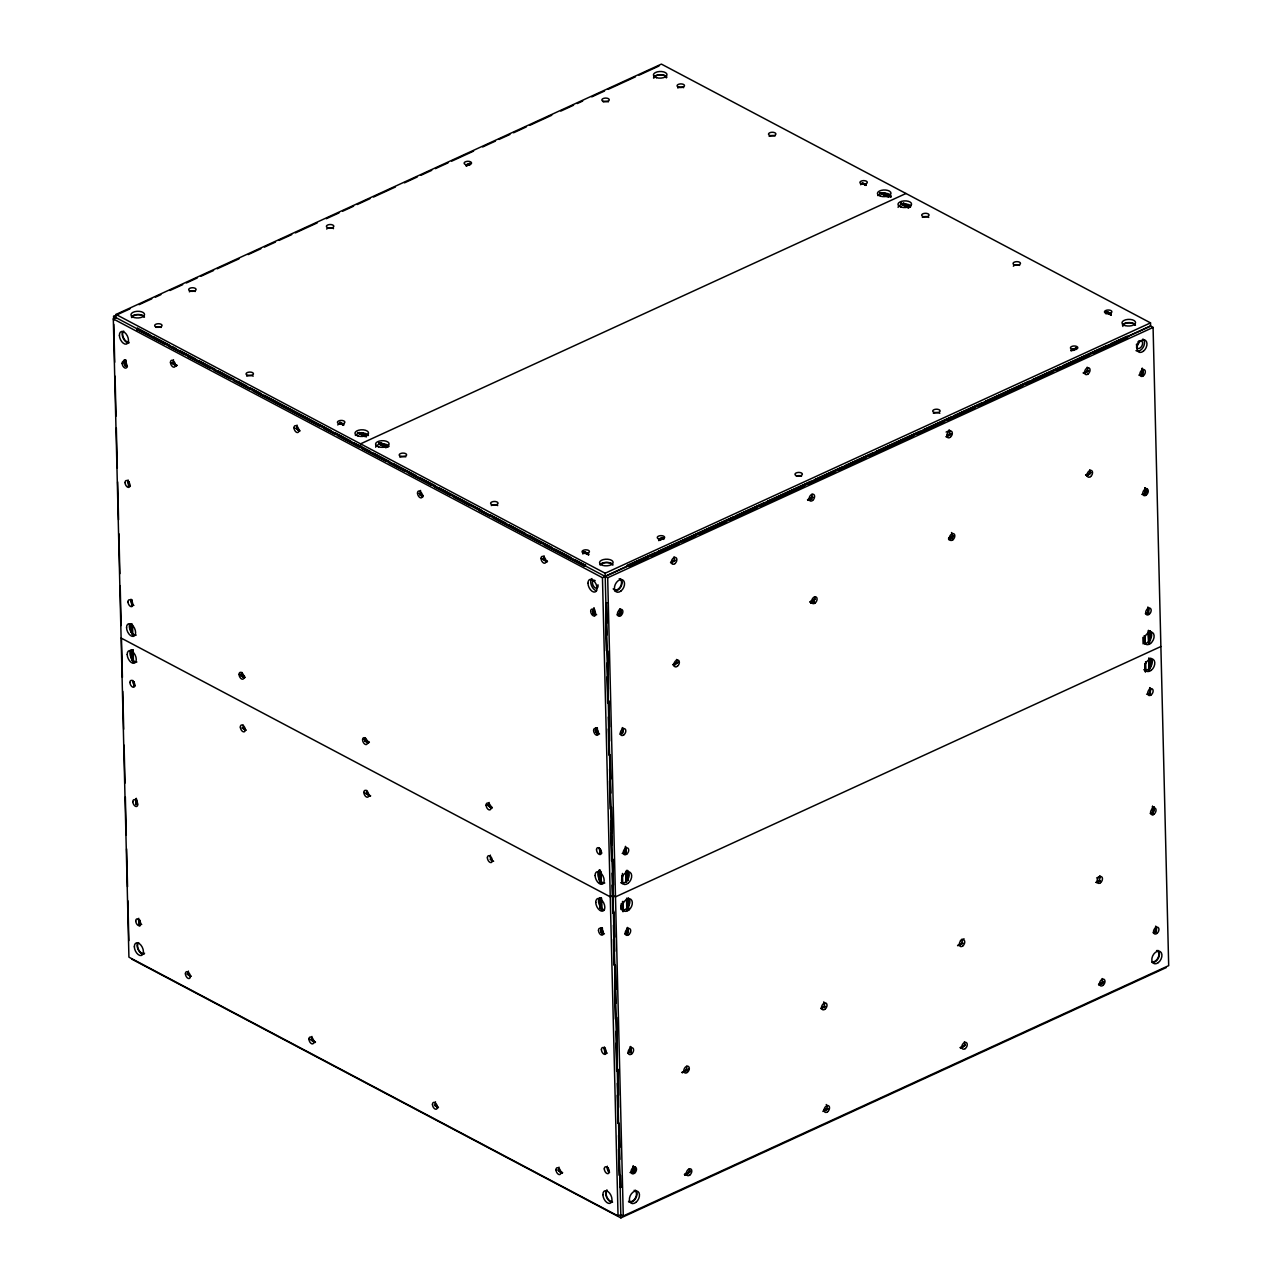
<?xml version="1.0" encoding="UTF-8"?>
<svg xmlns="http://www.w3.org/2000/svg" width="1282" height="1282" viewBox="0 0 1282 1282"><rect width="100%" height="100%" fill="white"/><g stroke="black" fill="none" stroke-linecap="round" stroke-linejoin="round"><path stroke-width="1.5" d="M136.693 329.65L137.687 328.032M585.65 565.042L584.784 566.019L136.821 329.009M115.989 314.443L661.4 64.1L1150.531 322.888L1150.611 326.109L1153.079 327.423L1168.687 965.634L623.276 1215.977L620.808 1214.679L618.052 1215.945L128.921 957.157L113.313 318.93L116.069 317.664L115.989 314.443L605.136 573.23L1150.531 322.888M113.697 320.356L113.601 316.366L129.963 308.85M139.049 304.683L151.773 298.834M155.41 297.168L160.875 294.668M169.961 290.501L182.685 284.652M186.323 282.985L197.236 277.97M200.857 276.303L213.597 270.47M217.219 268.803L239.045 258.788M248.131 254.605L260.855 248.772M264.493 247.105L275.406 242.09M279.043 240.423L291.767 234.59M295.405 232.907L317.215 222.908M326.301 218.725L339.041 212.892M342.663 211.226L353.576 206.21M357.213 204.543L369.937 198.694M373.575 197.027L395.385 187.012M404.487 182.845L417.211 176.996M420.849 175.33L431.746 170.33M435.383 168.663L448.107 162.814M451.745 161.147L473.571 151.132M482.657 146.965L495.381 141.116M499.018 139.45L509.932 134.45M513.569 132.783L526.293 126.934M529.931 125.267L551.741 115.252M560.827 111.085L573.551 105.236M577.188 103.57L582.653 101.07M591.739 96.887L604.463 91.054M608.101 89.387L635.375 76.872M638.997 75.189L658.996 66.023M466.231 164.897L469.853 163.231M466.327 165.218L469.949 163.551M466.36 165.538L469.997 163.872M466.344 165.827L469.965 164.144M466.247 166.051L469.885 164.384M905.957 193.502L360.562 443.844L360.643 447.065M658.531 539.177L662.169 537.511M662.313 537.831L658.676 539.498A3.702 1.811 -1.4 0 1 663.788 539.402M1076.447 347.743L1070.999 350.242A3.702 1.811 -1.4 0 1 1076.239 349.457M658.772 539.818L662.409 538.152M1071.079 350.563L1076.527 348.063M658.82 540.123L662.441 538.456M1071.127 350.867L1076.576 348.367M658.708 540.635L664.236 537.911M1072.842 350.547L1076.543 348.656M660.214 540.059L664.028 538.296M627.235 565.378L654.733 553.039M658.371 551.372L732.839 517.191M736.477 515.524L763.719 503.025M767.357 501.358L810.945 481.343M814.583 479.676L841.825 467.177M845.463 465.51L872.705 452.995M876.327 451.328L919.931 431.329M923.553 429.662L950.795 417.147M954.433 415.48L981.675 402.981M985.313 401.314L1028.901 381.299M1032.539 379.632L1059.781 367.133M1063.419 365.466L1107.007 345.451M1110.645 343.784L1126.99 336.285M627.491 565.554L1127.198 336.509L1127.663 337.727M605.232 576.259L628.18 565.731M1127.631 336.445L1150.595 325.916M113.313 318.93L602.46 577.717L1150.611 326.109M628.052 566.372L1127.535 337.102M629.959 565.859L648.115 557.526M651.753 555.859L678.995 543.344M682.633 541.677L695.341 535.844M698.978 534.177L726.221 521.678M729.859 520.011L757.101 507.496M760.739 505.829L804.327 485.83M807.948 484.163L835.207 471.648M838.829 469.981L866.071 457.482M869.709 455.815L913.297 435.8M916.934 434.133L944.177 421.634M947.815 419.967L975.057 407.452M978.695 405.785L1022.283 385.77M1025.921 384.103L1053.163 371.604M1056.801 369.937L1089.492 354.922M1093.113 353.255L1125.82 338.256M113.601 316.366L607.684 577.765L1153.079 327.423M946.132 432.066L949.754 430.399M670.502 562.445L674.444 560.538M808.541 499.083L812.708 497.16M946.725 435.56L950.747 433.797M1083.13 372.95L1088.578 370.45M672.249 561.853L675.87 560.186M807.484 499.756L812.932 497.256M947.334 435.56L951.196 434.053M1083.562 373.03L1088.178 370.931M807.916 500.14L811.554 498.474M945.972 436.777L951.42 434.278M1084.011 373.415L1087.633 371.748M808.109 500.413L811.746 498.746M673.002 664.525L677.152 662.602M811.169 601.002L815.192 599.239M949.081 537.799L953.231 535.876M1085.614 475.013L1091.062 472.513M672.922 664.749L678.37 662.249M809.968 601.819L815.416 599.319M949.001 538.023L953.471 535.956M1086.062 475.093L1090.678 472.994M673.979 664.509L677.617 662.842M810.208 601.979L813.83 600.313M950.058 537.783L953.696 536.116M1086.287 475.253L1089.924 473.587M810.416 602.203L814.054 600.537M948.456 538.841L953.904 536.341M1086.495 475.478L1090.133 473.811M810.609 602.492L814.246 600.825M948.648 539.129L952.286 537.462M810.753 602.796L814.39 601.13M948.792 539.434L952.43 537.767M810.849 603.117L814.487 601.45M948.888 539.754L952.526 538.087M1160.883 646.529L615.488 896.871L613.02 895.573L610.264 896.839L121.117 638.051M960.41 940.491L964.048 938.809M1096.639 877.962L1100.26 876.279M682.969 1071.704L688.562 1069.044M821.153 1008.181L825.159 1006.418M957.558 945.555L963.006 943.055M681.912 1072.361L687.36 1069.861M820.929 1008.565L825.4 1006.498M957.991 945.635L962.606 943.536M1096.03 882.272L1099.668 880.606M682.136 1072.521L685.758 1070.855M1096.254 882.433L1099.892 880.766M682.345 1072.746L685.982 1071.079M1096.479 882.657L1100.1 880.99M685.598 1173.607L691.222 1171.027M823.637 1110.244L827.659 1108.497M960.042 1047.634L965.49 1045.134M1099.732 983.518L1103.738 981.772M684.396 1174.44L690.918 1171.267M823.429 1110.645L827.884 1108.577M960.474 1047.715L965.186 1045.375M1098.53 984.352L1103.978 981.852M684.62 1174.6L688.258 1172.934M824.486 1110.404L828.124 1108.738M1098.754 984.512L1102.392 982.845M684.844 1174.825L688.482 1173.158M822.884 1111.462L828.332 1108.962M1098.962 984.736L1102.6 983.07M685.037 1175.097L688.658 1173.431M1099.155 985.009L1102.792 983.342M131.742 959.112L620.889 1217.9L1166.299 967.557M605.889 602.957L606.867 602.748M619.831 1187.42L621.145 1187.244M884.147 192.813L891.198 196.547M903.554 203.085L910.605 206.819M883.907 193.037L890.974 196.771M903.313 203.309L910.364 207.043M883.715 193.31L890.766 197.043M903.121 203.582L910.172 207.315M1107.696 311.814L1111.222 313.689M881.808 192.685L888.859 196.418M901.198 202.957L908.249 206.69M1107.552 312.135L1111.077 313.994M862.305 182.749L865.831 184.624M881.696 192.989L888.763 196.739M901.102 203.277L908.169 207.011M1107.456 312.455L1110.981 314.314M862.289 183.07L865.815 184.929M881.679 193.326L888.73 197.059M901.086 203.598L908.137 207.315M1105.661 311.83L1110.965 314.635M862.321 183.342L865.847 185.217M879.965 192.669L887.016 196.402M901.118 203.87L908.185 207.604M1105.709 312.119L1110.997 314.907M862.433 183.582L865.959 185.441M880.061 192.909L887.288 196.803M901.23 204.11L908.65 208.101M1105.821 312.343L1111.109 315.148M361.716 432.595L367.005 435.399M381.123 442.851L388.174 446.585M361.492 432.819L366.78 435.624M380.882 443.075L387.933 446.809M361.284 433.092L366.572 435.896M380.69 443.364L387.741 447.098M339.97 422.211L343.496 424.07M359.377 432.467L366.428 436.2M378.767 442.739L385.834 446.473M585.121 551.901L588.646 553.776M339.874 422.531L343.416 424.39M359.281 432.787L366.332 436.521M378.687 443.059L385.786 446.729M585.025 552.222L588.55 554.096M339.858 422.836L343.384 424.711M359.248 433.108L366.315 436.842M378.655 443.364L385.706 447.098M583.246 551.613L588.534 554.401M339.89 423.124L343.416 424.983M357.534 432.451L364.585 436.184M378.703 443.652L385.754 447.386M583.278 551.885L588.566 554.689M340.002 423.348L343.688 425.384M357.63 432.691L364.857 436.585M378.799 443.876L386.01 447.787M583.39 552.125L588.678 554.93M139.161 329.137L149.754 334.73M153.279 336.605L169.144 345.002M172.669 346.861L176.195 348.736M179.736 350.595L195.601 358.992M199.127 360.867L215.007 369.264M218.533 371.123L234.398 379.52M237.923 381.395L246.753 386.058M250.278 387.917L260.855 393.526M264.38 395.385L331.397 430.848M334.939 432.707L350.803 441.104M354.329 442.979L370.21 451.376M373.735 453.235L389.6 461.632M393.125 463.507L416.057 475.638M419.583 477.497L435.463 485.894M438.989 487.769L481.311 510.156M490.141 514.819L506.005 523.216M509.531 525.091L525.412 533.488M528.937 535.347L551.869 547.478M555.394 549.353L571.259 557.75M574.785 559.609L585.377 565.202M137.174 328.432L585.137 565.426M136.725 329.33L164.945 344.265M168.471 346.124L184.352 354.521M187.877 356.396L210.809 368.527M214.334 370.386L230.199 378.783M233.725 380.658L249.605 389.055M253.131 390.914L320.147 426.377M323.673 428.236L334.249 433.845M337.791 435.704L358.944 446.905M362.469 448.764L385.401 460.895M388.927 462.77L404.808 471.167M408.333 473.026L431.265 485.157M434.79 487.032L450.655 495.429M454.181 497.288L470.061 505.685M478.875 510.348L489.452 515.957M492.993 517.816L540.603 543.007M544.129 544.882L584.704 566.34M171.852 362.598L177.14 365.402M295.918 428.172L299.443 430.047M419.006 493.233L422.9 495.349M542.222 558.551L547.51 561.34M171.596 362.678L176.884 365.466M296.03 428.412L299.555 430.271M419.486 493.714L423.012 495.589M542.943 559.032L547.254 561.42M173.102 363.767L176.628 365.626M296.559 429.085L300.084 430.944M543.472 559.705L546.997 561.58M172.878 363.992L176.403 365.851M419.583 494.9L423.108 496.759M240.824 674.14L244.349 675.999M364.28 739.442L367.806 741.317M487.737 804.759L491.262 806.634M240.984 674.3L244.622 676.399M364.072 739.361L369.36 742.166M487.288 804.663L491.535 807.035M365.338 740.371L368.863 742.23M487.032 804.743L492.32 807.548M365.082 740.515L368.623 742.39M488.538 805.833L492.08 807.708M241.401 675.422L244.926 677.297M364.857 740.74L368.383 742.615M488.314 806.058L491.839 807.932M241.192 675.71L244.734 677.569M364.649 741.012L368.19 742.887M241.048 676.015L244.574 677.874M242.138 727.839L245.824 729.875M365.146 793.061L370.674 795.866M242.41 728.24L245.936 730.115M365.867 793.558L370.178 795.946M490.109 859.389L493.634 861.264M187.012 973.919L190.906 976.051M310.228 1039.237L315.516 1042.042M557.59 1169.969L562.67 1172.677M187.493 974.416L191.018 976.275M310.949 1039.734L315.276 1042.106M434.406 1105.052L437.931 1106.911M558.648 1170.883L562.173 1172.742M311.494 1040.407L315.019 1042.266M434.951 1105.725L438.476 1107.584M1146.669 488.538L1146.765 492.544M1150.146 630.664L1150.387 640.663M1150.819 658.676L1151.028 666.688M1146.348 488.602L1146.445 492.608M1149.81 630.728L1150.066 640.728M1150.499 658.74L1150.691 666.752M1154.12 806.875L1154.217 810.881M1145.996 488.618L1146.092 492.625M1149.473 630.744L1149.714 640.744M1150.162 658.756L1150.355 666.768M1153.784 806.891L1153.88 810.897M1142.775 370.498L1142.871 374.504M1145.659 488.586L1145.755 492.592M1148.592 608.694L1148.688 612.7M1149.137 630.712L1149.377 640.728M1149.81 658.74L1150.066 668.739M1153.431 806.859L1153.528 810.865M1156.38 926.966L1156.476 930.972M1142.406 368.431L1142.566 374.424M1145.355 488.522L1145.451 492.528M1148.287 608.63L1148.384 612.636M1148.816 630.648L1149.121 642.651M1149.505 658.676L1149.746 668.675M1150.242 688.69L1150.387 694.7M1153.127 806.795L1153.223 810.801M1156.06 926.902L1156.156 930.908M1142.15 368.319L1142.294 374.328M1145.082 488.426L1145.227 494.419M1148.015 608.517L1148.127 612.524M1148.56 630.536L1148.848 642.554M1149.249 658.563L1149.489 668.579M1149.986 688.594L1150.13 694.604M1152.871 806.698L1153.063 814.695M1155.803 926.79L1155.899 930.796M1142.086 369.536L1142.07 375.69L1141.861 369.857M1144.778 488.122L1145.034 494.291M1147.711 608.229L1147.967 614.399M1148.368 630.407L1148.784 643.772M1148.944 658.275L1149.233 670.278M1149.666 688.29L1149.938 694.459M1152.55 806.394L1152.871 814.567M1155.611 926.662L1155.643 932.511M1144.794 489.964L1144.906 493.971M1147.694 608.069L1147.839 614.062M1148.271 632.074L1148.512 642.09M1148.912 658.099L1149.201 670.117M1149.65 688.13L1149.794 694.139M1152.534 806.234L1152.726 814.23M1155.515 928.328L1155.611 932.334M1144.938 635.632L1145.13 643.644M1145.579 661.656L1145.82 671.672M1144.586 635.648L1144.794 643.66M1145.275 663.675L1145.467 671.688M1144.265 635.712L1144.457 643.724M1144.954 663.739L1145.147 671.752M1142.887 637.41L1143.111 643.901M627.715 870.478L627.956 880.494M628.388 898.506L628.645 908.521M634.943 1166.732L635.055 1170.738M621.017 610.328L621.129 614.334M627.379 870.542L627.635 880.558M628.068 898.57L628.308 908.569M634.622 1166.796L634.718 1170.803M620.68 610.344L620.776 614.35M627.042 870.558L627.283 880.574M627.731 898.586L627.972 908.601M634.286 1166.812L634.382 1170.819M620.344 610.312L620.44 614.318M626.161 848.524L626.257 852.53M626.706 870.542L626.946 880.542M627.395 898.57L627.635 908.569M628.116 928.585L628.212 932.591M631.048 1048.692L631.161 1052.698M633.949 1166.796L634.045 1170.787M620.039 610.248L620.135 614.254M625.856 848.46L625.953 852.45M626.385 870.478L626.642 880.478M627.074 898.49L627.363 910.508M627.811 928.521L627.908 932.527M630.696 1046.625L630.84 1052.618M633.629 1166.716L633.773 1172.726M619.655 609.367L619.799 615.36M622.459 728.112L622.748 732.246M625.536 846.344L625.616 853.572M626.049 871.584L626.225 882.24L625.904 871.744M626.626 898.249L627.106 910.396M627.347 928.28L627.507 934.29M630.44 1046.513L630.584 1052.522M633.18 1166.476L633.516 1172.629M619.494 609.511L619.575 615.697M622.347 727.952L622.539 733.625M625.328 847.722L625.424 854.052M626.594 899.756L626.802 910.108M627.218 927.96L627.379 934.129M630.215 1047.891L630.279 1052.234M633.068 1166.332L633.212 1172.325M622.459 873.459L622.699 883.458M623.148 901.486L623.389 911.486M622.155 875.478L622.363 883.49M622.796 901.502L623.036 911.502M621.834 875.542L622.026 883.554M622.475 901.567L622.715 911.566M621.225 903.57L621.321 909.755M621.145 905.252L621.241 909.259M607.684 577.765L623.276 1215.977M606.546 602.877L607.043 622.892M607.732 650.919L608.309 674.925M608.95 700.95L609.591 726.974M610.264 755.002L610.857 779.023M611.546 807.051L612.171 833.06M612.812 859.084L613.453 885.109M614.126 913.137L614.719 937.158M615.408 965.186L616.001 989.191M616.674 1017.219L617.267 1041.24M617.956 1069.268L618.581 1095.293M619.27 1123.32L619.863 1147.326M620.536 1175.354L620.841 1187.372M606.226 602.941L607.011 634.959M607.396 650.968L608.325 689.011M608.63 701.014L609.607 741.044M609.944 755.066L610.873 793.093M611.21 807.099L612.139 845.142M612.492 859.148L613.421 897.176M613.758 911.198L614.735 951.228M615.088 965.234L616.017 1003.277M616.354 1017.283L617.283 1055.31M617.62 1069.332L618.549 1107.36M618.95 1123.369L619.831 1159.409M620.216 1175.418L620.504 1187.436M605.136 573.23L620.889 1217.9M605.745 610.937L606.723 650.968M607.011 662.986L607.988 703.017M608.325 717.023L609.254 755.05M609.607 769.072L610.585 809.102M610.873 821.121L611.851 861.151M612.155 873.154L613.133 913.185M613.421 925.203L614.399 965.234M614.735 979.24L615.713 1019.286M616.017 1031.289L616.995 1071.319M617.283 1083.338L618.261 1123.369M618.565 1135.387L619.543 1175.418M605.729 622.876L606.402 650.903M607.043 676.928L607.684 702.953M608.309 728.961L608.95 754.986M609.591 781.01L610.28 809.038M610.857 833.06L611.546 861.087M612.139 885.093L612.812 913.121M613.453 939.145L614.094 965.17M614.719 991.194L615.408 1019.206M616.001 1043.227L616.674 1071.255M617.267 1095.277L617.956 1123.304M618.581 1149.329L619.222 1175.354M602.46 577.717L618.052 1215.945M594.672 609.463L594.768 615.632M597.348 727.888L597.492 733.897M600.409 849.341L600.441 853.988M601.082 871.68L601.354 883.522M601.514 898.025L601.803 910.044M602.396 927.896L602.396 934.065M605.328 1048.003L605.328 1054.157M608.293 1167.774L608.421 1171.94M594.239 609.912L594.335 613.918M597.124 728.016L597.268 734.025M600.104 850.126L600.216 854.133M600.649 872.145L600.889 882.144M601.29 898.169L601.578 910.172M602.027 928.184L602.171 934.193M604.96 1048.291L605.056 1052.298M593.903 608.021L594.047 614.03M596.835 728.128L596.995 734.121M600.313 870.238L600.617 882.256M601.002 898.265L601.29 910.268M601.739 928.296L601.835 932.286M604.671 1048.388L604.767 1052.394M596.787 729.154L596.883 733.16M599.72 849.261L599.816 853.267M600.954 899.307L601.098 905.316M604.623 1049.429L604.719 1053.435M593.63 610.088L593.726 614.078M596.515 728.176L596.611 732.182M599.992 870.302L600.28 882.32M600.681 898.329L600.921 908.329M601.402 928.344L601.514 932.351M593.294 610.104L593.39 614.11M596.178 728.208L596.274 732.198M599.655 870.318L599.944 882.337M600.329 898.345L600.585 908.361M601.066 928.376L601.162 932.383M592.957 610.072L593.053 614.078M595.842 728.176L595.938 732.182M599.303 870.302L599.607 882.304M599.992 898.313L600.232 908.329M600.729 928.344L600.825 932.351M595.521 728.112L595.617 732.118M598.998 870.238L599.239 880.237M599.688 898.249L599.928 908.265M126.005 361.252L126.181 365.739M129.081 481.679L129.113 485.846M131.966 599.784L132.046 605.953M132.463 625.472L132.783 635.968M133.184 649.814L133.408 661.993M133.937 681.671L134.001 686.014M136.854 799.952L136.886 804.118M139.786 920.043L139.914 925.892M125.876 359.889L125.796 366.027M128.857 482L128.729 486.134M131.742 600.104L131.677 606.242M132.334 624.126L132.35 634.253M132.975 650.15L133.04 662.281M133.761 682.168L133.857 686.174M136.373 798.398L136.517 804.407M139.578 920.364L139.45 924.514M125.364 360.13L125.524 366.139M128.36 482.24L128.456 486.231M131.822 624.35L132.078 634.366M132.463 650.375L132.751 662.393M136.084 798.494L136.229 804.503M139.065 920.604L139.161 924.61M125.316 361.171L125.412 365.178M131.774 625.392L131.87 629.398M125.043 360.194L125.187 366.203M131.501 624.414L131.693 632.427M132.142 650.439L132.383 660.454M135.812 800.561L135.908 804.567M124.707 360.21L124.803 364.216M131.165 624.43L131.357 632.443M131.79 650.455L132.046 660.47M124.37 360.194L124.466 364.184M130.828 624.414L131.02 632.411M131.453 650.439L131.693 660.438M124.05 360.114L124.146 364.12M130.508 624.35L130.7 632.347M131.149 650.359L131.341 658.371M113.794 324.346L114.723 362.229M115.059 376.203L116.037 416.089M116.325 428.044L117.303 467.946M117.64 481.904L118.569 519.803M118.906 533.761L119.883 573.647M120.188 585.618L121.149 625.504M121.502 639.462L122.415 677.361M122.768 691.318L123.697 729.218M124.082 745.163L125.011 783.062M125.348 797.019L126.277 834.919M126.614 848.876L127.543 886.775M127.879 900.733L128.857 940.619M635.423 1190.161A6.779 4.455 -62.1 0 1 635.632 1198.51A6.779 4.455 -62.1 0 1 628.484 1201.795M627.363 927.415A3.702 2.42 -62.1 0 1 627.908 931.101A3.702 2.42 -62.1 0 1 624.831 934.033M628.292 897.913A6.779 4.455 -62.1 0 1 628.917 905.493A6.779 4.455 -62.1 0 1 622.411 910.012M633.196 1165.947A3.702 2.42 -62.1 0 1 633.532 1170.081A3.702 2.42 -62.1 0 1 629.991 1172.533M630.279 1046.673A3.702 2.42 -62.1 0 1 630.808 1050.375A3.702 2.42 -62.1 0 1 627.747 1053.291M689.235 1168.847A3.702 2.42 -62.1 0 1 688.338 1172.693A3.702 2.42 -62.1 0 1 685.277 1174.328M826.217 1104.507A3.702 2.42 -62.1 0 1 826.746 1108.193A3.702 2.42 -62.1 0 1 823.685 1111.125M964.401 1041.753A3.702 2.42 -62.1 0 1 964.048 1045.856A3.702 2.42 -62.1 0 1 960.747 1047.891M1157.87 950.347A6.779 4.455 -62.1 0 1 1158.495 957.926A6.779 4.455 -62.1 0 1 1152.005 962.445M1102.119 978.535A3.702 2.42 -62.1 0 1 1102.007 982.204A3.702 2.42 -62.1 0 1 1099.139 984.688M1155.643 926.133A3.702 2.42 -62.1 0 1 1156.172 929.819A3.702 2.42 -62.1 0 1 1153.111 932.751M1152.726 806.875A3.702 2.42 -62.1 0 1 1153.255 810.561A3.702 2.42 -62.1 0 1 1150.194 813.477M1149.81 687.601A3.702 2.42 -62.1 0 1 1150.162 691.735A3.702 2.42 -62.1 0 1 1146.605 694.203M1150.739 658.099A6.779 4.455 -62.1 0 1 1150.932 666.464A6.779 4.455 -62.1 0 1 1143.8 669.733M686.719 1066.239A3.702 2.42 -62.1 0 1 685.822 1070.085A3.702 2.42 -62.1 0 1 682.777 1071.72M823.701 1001.899A3.702 2.42 -62.1 0 1 824.23 1005.585A3.702 2.42 -62.1 0 1 821.169 1008.517M1099.619 875.927A3.702 2.42 -62.1 0 1 1099.507 879.596A3.702 2.42 -62.1 0 1 1096.639 882.08M961.885 939.145A3.702 2.42 -62.1 0 1 961.548 943.232A3.702 2.42 -62.1 0 1 958.231 945.283M1147.839 607.027A3.702 2.42 -62.1 0 1 1148.384 610.713A3.702 2.42 -62.1 0 1 1145.323 613.645M1087.184 367.181A3.702 2.42 -62.1 0 1 1087.072 370.851A3.702 2.42 -62.1 0 1 1084.203 373.334M1142.022 368.495A3.702 2.42 -62.1 0 1 1142.358 372.629A3.702 2.42 -62.1 0 1 1138.817 375.097M1142.935 338.993A6.779 4.455 -62.1 0 1 1143.143 347.358A6.779 4.455 -62.1 0 1 1135.996 350.627M620.488 578.807A6.779 4.455 -62.1 0 1 621.113 586.387A6.779 4.455 -62.1 0 1 614.623 590.89M1144.922 487.769A3.702 2.42 -62.1 0 1 1145.275 491.887A3.702 2.42 -62.1 0 1 1141.733 494.355M622.491 727.567A3.702 2.42 -62.1 0 1 623.02 731.269A3.702 2.42 -62.1 0 1 619.959 734.185M1150.082 631.241A6.779 4.455 -62.1 0 1 1150.707 638.821A6.779 4.455 -62.1 0 1 1144.201 643.34M627.635 871.055A6.779 4.455 -62.1 0 1 627.827 879.404A6.779 4.455 -62.1 0 1 620.696 882.689M625.392 846.841A3.702 2.42 -62.1 0 1 625.744 850.96A3.702 2.42 -62.1 0 1 622.203 853.427M673.995 556.837A3.702 2.42 -62.1 0 1 673.883 560.506A3.702 2.42 -62.1 0 1 671.015 562.99M620.023 608.774A3.702 2.42 -62.1 0 1 619.911 612.443A3.702 2.42 -62.1 0 1 617.043 614.927M812.019 494.275A3.702 2.42 -62.1 0 1 811.121 498.105A3.702 2.42 -62.1 0 1 808.077 499.756M1089.684 469.789A3.702 2.42 -62.1 0 1 1089.572 473.459A3.702 2.42 -62.1 0 1 1086.703 475.942M951.5 532.543A3.702 2.42 -62.1 0 1 952.045 536.229A3.702 2.42 -62.1 0 1 948.984 539.161M814.535 596.883A3.702 2.42 -62.1 0 1 813.621 600.729A3.702 2.42 -62.1 0 1 810.577 602.364M676.511 659.445A3.702 2.42 -62.1 0 1 676.399 663.115A3.702 2.42 -62.1 0 1 673.515 665.598M949.001 429.935A3.702 2.42 -62.1 0 1 949.529 433.62A3.702 2.42 -62.1 0 1 946.469 436.553M144.017 954.225A6.779 3.894 65.3 0 1 138.536 950.395A6.779 3.894 65.3 0 1 137.639 942.879M141.693 924.498A3.702 2.131 65.3 0 1 139.065 921.966A3.702 2.131 65.3 0 1 138.793 918.297M136.886 661.977A6.779 3.894 65.3 0 1 130.988 657.346A6.779 3.894 65.3 0 1 131.181 649.782M135.219 685.742A3.702 2.131 65.3 0 1 132.735 680.422M137.494 804.551A3.702 2.131 65.3 0 1 135.876 799.039M190.073 976.596A3.702 2.131 65.3 0 1 188.454 971.083M245.647 730.371A3.702 2.131 65.3 0 1 243.163 725.051M314.859 1042.635A3.702 2.131 65.3 0 1 312.247 1040.103A3.702 2.131 65.3 0 1 311.975 1036.433M369.793 795.946A3.702 2.131 65.3 0 1 366.684 790.401M437.755 1107.744A3.702 2.131 65.3 0 1 435.495 1101.783M492.689 861.071A3.702 2.131 65.3 0 1 490.429 855.11M612.588 1202.115A6.779 3.894 65.3 0 1 606.69 1197.5A6.779 3.894 65.3 0 1 606.883 1189.92M561.917 1173.334A3.702 2.131 65.3 0 1 559.289 1170.803A3.702 2.131 65.3 0 1 559.016 1167.133M609.607 1172.165A3.702 2.131 65.3 0 1 607.347 1166.203M607.331 1053.131A3.702 2.131 65.3 0 1 604.703 1050.599A3.702 2.131 65.3 0 1 604.447 1046.929M604.415 933.873A3.702 2.131 65.3 0 1 601.787 931.341A3.702 2.131 65.3 0 1 601.53 927.671M604.367 909.883A6.779 3.894 65.3 0 1 599.191 904.435A6.779 3.894 65.3 0 1 599.736 897.672M601.819 853.059A3.702 2.131 65.3 0 1 599.335 847.739M368.511 743.304A3.702 2.131 65.3 0 1 365.386 737.759M136.229 635.103A6.779 3.894 65.3 0 1 130.732 631.273A6.779 3.894 65.3 0 1 129.835 623.757M133.889 605.392A3.702 2.131 65.3 0 1 131.261 602.861A3.702 2.131 65.3 0 1 131.004 599.191M130.347 485.894A3.702 2.131 65.3 0 1 128.088 479.933M596.627 614.751A3.702 2.131 65.3 0 1 593.806 611.786A3.702 2.131 65.3 0 1 594.111 608.101M546.965 561.981A3.702 2.131 65.3 0 1 544.337 559.449A3.702 2.131 65.3 0 1 544.081 555.779M299.283 431.04A3.702 2.131 65.3 0 1 297.039 425.079M176.403 365.915A3.702 2.131 65.3 0 1 173.775 363.399A3.702 2.131 65.3 0 1 173.503 359.729M129.081 342.855A6.779 3.894 65.3 0 1 123.585 339.025A6.779 3.894 65.3 0 1 122.703 331.509M127.431 366.636A3.702 2.131 65.3 0 1 125.171 360.659M422.163 495.942A3.702 2.131 65.3 0 1 420.56 490.429M596.563 590.778A6.779 3.894 65.3 0 1 591.403 585.329A6.779 3.894 65.3 0 1 591.947 578.567M599.543 734.025A3.702 2.131 65.3 0 1 596.915 731.493A3.702 2.131 65.3 0 1 596.643 727.823M244.349 677.729A3.702 2.131 65.3 0 1 241.865 672.409M491.391 808.429A3.702 2.131 65.3 0 1 489.147 802.452M604.784 883.01A6.779 3.894 65.3 0 1 598.886 878.394A6.779 3.894 65.3 0 1 599.095 870.815M326.686 229.045A3.702 1.811 -1.4 0 1 329.923 227.747A3.702 1.811 -1.4 0 1 333.496 228.677M466.247 164.737A3.702 1.811 -1.4 0 1 469.949 164.769M653.516 77.978A6.779 3.333 -1.4 0 1 659.765 74.725A6.779 3.333 -1.4 0 1 666.928 77.224M603.181 101.807A3.702 1.811 -1.4 0 1 608.405 101.855M677.777 87.993A3.702 1.811 -1.4 0 1 683.627 87.673M769.184 136.357A3.702 1.811 -1.4 0 1 775.033 136.02M860.591 184.72A3.702 1.811 -1.4 0 1 865.703 184.095M877.833 195.617A6.779 3.333 -1.4 0 1 884.644 193.213A6.779 3.333 -1.4 0 1 890.91 195.729M155.955 327.439A3.702 1.811 -1.4 0 1 161.179 327.471M131.389 316.926A6.779 3.333 -1.4 0 1 138.216 314.507A6.779 3.333 -1.4 0 1 144.481 317.039M246.737 376.171A3.702 1.811 -1.4 0 1 253.131 376.219M337.727 424.951A3.702 1.811 -1.4 0 1 343.993 424.198M355.386 435.431A6.779 3.333 -1.4 0 1 362.197 433.012A6.779 3.333 -1.4 0 1 368.463 435.543M189.367 291.831A3.702 1.811 -1.4 0 1 195.233 291.511M796.282 476.135A3.702 1.811 -1.4 0 1 801.506 476.183M933.392 413.301A3.702 1.811 -1.4 0 1 939.786 413.349M1122.391 325.019A6.779 3.333 -1.4 0 1 1129.218 322.599A6.779 3.333 -1.4 0 1 1135.483 325.131M1105.789 313.737A3.702 1.811 -1.4 0 1 1111.013 313.786M1013.341 266.191A3.702 1.811 -1.4 0 1 1019.607 265.422M922.351 217.395A3.702 1.811 -1.4 0 1 928.745 217.443M898.089 207.38A6.779 3.333 -1.4 0 1 903.457 204.191A6.779 3.333 -1.4 0 1 910.909 205.809M599.944 564.833A6.779 3.333 -1.4 0 1 606.771 562.413A6.779 3.333 -1.4 0 1 613.036 564.929M582.717 553.92A3.702 1.811 -1.4 0 1 587.829 553.295M375.642 447.194A6.779 3.333 -1.4 0 1 381.892 443.925A6.779 3.333 -1.4 0 1 389.055 446.44M399.904 457.193A3.702 1.811 -1.4 0 1 405.753 456.873M491.31 505.557A3.702 1.811 -1.4 0 1 497.704 505.605M1156.556 950.539A6.09 3.99 -62.1 0 1 1158.399 957.013A6.09 3.99 -62.1 0 1 1152.246 961.804M634.109 1190.337A6.09 3.99 -62.1 0 1 635.632 1197.564A6.09 3.99 -62.1 0 1 628.853 1201.202M612.331 1201.474A6.09 3.493 65.3 0 1 607.043 1197.324A6.09 3.493 65.3 0 1 607.219 1190.529M619.19 578.791A6.09 3.99 -62.1 0 1 620.328 586.707A6.09 3.99 -62.1 0 1 613.165 588.887M600.617 564.721A6.09 2.997 -1.4 0 1 606.739 562.558A6.09 2.997 -1.4 0 1 612.363 564.817M597.957 584.736A4.231 2.42 65.3 0 1 595.842 588.134A4.231 2.42 65.3 0 1 592.46 583.086A4.231 2.42 65.3 0 1 595.168 580.57M1122.856 326.461A6.09 2.997 -1.4 0 1 1127.567 322.84A6.09 2.997 -1.4 0 1 1134.778 325.019M1138.881 341.204A4.231 2.772 -62.1 0 1 1136.637 345.836M1139.345 340.932A4.231 2.772 -62.1 0 1 1142.566 342.855A4.231 2.772 -62.1 0 1 1140.083 347.983A4.231 2.772 -62.1 0 1 1136.429 346.957M1136.381 345.05A4.231 2.772 -62.1 0 1 1136.669 344.025M1137.791 342.15A4.231 2.772 -62.1 0 1 1138.544 341.429M144.594 953.183A6.09 3.493 65.3 0 1 138.857 950.138A6.09 3.493 65.3 0 1 138.664 942.639M654.173 77.817A6.09 2.997 -1.4 0 1 660.599 74.869A6.09 2.997 -1.4 0 1 666.336 77.914M128.841 342.038A6.09 3.493 65.3 0 1 123.553 337.887A6.09 3.493 65.3 0 1 123.729 331.093M131.774 317.615A6.09 2.997 -1.4 0 1 137.382 314.699A6.09 2.997 -1.4 0 1 143.808 316.942M634.558 1173.206A3.702 2.42 -62.1 0 0 635.664 1167.245A3.702 2.42 -62.1 0 0 631.097 1170.819A3.702 2.42 -62.1 0 0 634.558 1173.206M1151.188 694.876A3.702 2.42 -62.1 0 0 1152.278 688.915A3.702 2.42 -62.1 0 0 1147.711 692.472A3.702 2.42 -62.1 0 0 1151.188 694.876M827.579 1111.782A3.702 2.42 -62.1 0 0 828.685 1105.821A3.702 2.42 -62.1 0 0 824.118 1109.379A3.702 2.42 -62.1 0 0 827.579 1111.782M1103.033 985.345A3.702 2.42 -62.1 0 0 1104.139 979.384A3.702 2.42 -62.1 0 0 1099.571 982.941A3.702 2.42 -62.1 0 0 1103.033 985.345M1157.005 933.392A3.702 2.42 -62.1 0 0 1158.111 927.447A3.702 2.42 -62.1 0 0 1153.544 931.004A3.702 2.42 -62.1 0 0 1157.005 933.392M1158.319 962.59A6.779 4.455 -62.1 0 0 1160.354 951.661A6.779 4.455 -62.1 0 0 1151.957 958.183A6.779 4.455 -62.1 0 0 1158.319 962.59M635.872 1202.388A6.779 4.455 -62.1 0 0 637.907 1191.475A6.779 4.455 -62.1 0 0 629.51 1197.997A6.779 4.455 -62.1 0 0 635.872 1202.388M1154.088 814.134A3.702 2.42 -62.1 0 0 1155.194 808.173A3.702 2.42 -62.1 0 0 1150.627 811.73A3.702 2.42 -62.1 0 0 1154.088 814.134M628.741 934.69A3.702 2.42 -62.1 0 0 629.831 928.729A3.702 2.42 -62.1 0 0 625.263 932.286A3.702 2.42 -62.1 0 0 628.741 934.69M631.641 1053.948A3.702 2.42 -62.1 0 0 632.747 1047.987A3.702 2.42 -62.1 0 0 628.18 1051.544A3.702 2.42 -62.1 0 0 631.641 1053.948M1151.188 670.342A6.779 4.455 -62.1 0 0 1153.207 659.413A6.779 4.455 -62.1 0 0 1144.826 665.935A6.779 4.455 -62.1 0 0 1151.188 670.342M628.741 910.14A6.779 4.455 -62.1 0 0 630.76 899.227A6.779 4.455 -62.1 0 0 622.379 905.749A6.779 4.455 -62.1 0 0 628.741 910.14M689.86 1175.001A3.702 2.42 -62.1 0 0 690.95 1169.04A3.702 2.42 -62.1 0 0 686.383 1172.597A3.702 2.42 -62.1 0 0 689.86 1175.001M1100.533 882.721A3.702 2.42 -62.1 0 0 1101.623 876.776A3.702 2.42 -62.1 0 0 1097.055 880.333A3.702 2.42 -62.1 0 0 1100.533 882.721M962.798 945.94A3.702 2.42 -62.1 0 0 963.904 939.994A3.702 2.42 -62.1 0 0 959.337 943.552A3.702 2.42 -62.1 0 0 962.798 945.94M825.079 1009.158A3.702 2.42 -62.1 0 0 826.169 1003.213A3.702 2.42 -62.1 0 0 821.602 1006.771A3.702 2.42 -62.1 0 0 825.079 1009.158M687.344 1072.393A3.702 2.42 -62.1 0 0 688.45 1066.432A3.702 2.42 -62.1 0 0 683.867 1069.989A3.702 2.42 -62.1 0 0 687.344 1072.393M965.314 1048.564A3.702 2.42 -62.1 0 0 966.404 1042.603A3.702 2.42 -62.1 0 0 961.837 1046.16A3.702 2.42 -62.1 0 0 965.314 1048.564M620.937 591.034A6.779 4.455 -62.1 0 0 622.956 580.105A6.779 4.455 -62.1 0 0 614.575 586.643A6.779 4.455 -62.1 0 0 620.937 591.034M623.853 734.842A3.702 2.42 -62.1 0 0 624.959 728.881A3.702 2.42 -62.1 0 0 620.376 732.439A3.702 2.42 -62.1 0 0 623.853 734.842M626.77 854.1A3.702 2.42 -62.1 0 0 627.876 848.139A3.702 2.42 -62.1 0 0 623.292 851.697A3.702 2.42 -62.1 0 0 626.77 854.1M628.084 883.282A6.779 4.455 -62.1 0 0 630.103 872.353A6.779 4.455 -62.1 0 0 621.722 878.891A6.779 4.455 -62.1 0 0 628.084 883.282M620.937 615.568A3.702 2.42 -62.1 0 0 622.042 609.623A3.702 2.42 -62.1 0 0 617.459 613.181A3.702 2.42 -62.1 0 0 620.937 615.568M674.909 563.631A3.702 2.42 -62.1 0 0 676.015 557.67A3.702 2.42 -62.1 0 0 671.447 561.244A3.702 2.42 -62.1 0 0 674.909 563.631M812.644 500.413A3.702 2.42 -62.1 0 0 813.75 494.451A3.702 2.42 -62.1 0 0 809.166 498.025A3.702 2.42 -62.1 0 0 812.644 500.413M950.363 437.194A3.702 2.42 -62.1 0 0 951.468 431.233A3.702 2.42 -62.1 0 0 946.901 434.806A3.702 2.42 -62.1 0 0 950.363 437.194M1143.384 351.22A6.779 4.455 -62.1 0 0 1145.403 340.307A6.779 4.455 -62.1 0 0 1137.022 346.829A6.779 4.455 -62.1 0 0 1143.384 351.22M1088.098 373.975A3.702 2.42 -62.1 0 0 1089.203 368.014A3.702 2.42 -62.1 0 0 1084.62 371.588A3.702 2.42 -62.1 0 0 1088.098 373.975M1143.384 375.77A3.702 2.42 -62.1 0 0 1144.489 369.809A3.702 2.42 -62.1 0 0 1139.906 373.366A3.702 2.42 -62.1 0 0 1143.384 375.77M1146.3 495.028A3.702 2.42 -62.1 0 0 1147.406 489.067A3.702 2.42 -62.1 0 0 1142.823 492.625A3.702 2.42 -62.1 0 0 1146.3 495.028M1149.217 614.286A3.702 2.42 -62.1 0 0 1150.323 608.325A3.702 2.42 -62.1 0 0 1145.739 611.899A3.702 2.42 -62.1 0 0 1149.217 614.286M1150.531 643.468A6.779 4.455 -62.1 0 0 1152.55 632.555A6.779 4.455 -62.1 0 0 1144.169 639.077A6.779 4.455 -62.1 0 0 1150.531 643.468M677.425 666.239A3.702 2.42 -62.1 0 0 678.515 660.294A3.702 2.42 -62.1 0 0 673.947 663.852A3.702 2.42 -62.1 0 0 677.425 666.239M815.144 603.021A3.702 2.42 -62.1 0 0 816.249 597.075A3.702 2.42 -62.1 0 0 811.682 600.633A3.702 2.42 -62.1 0 0 815.144 603.021M1090.597 476.583A3.702 2.42 -62.1 0 0 1091.703 470.638A3.702 2.42 -62.1 0 0 1087.136 474.196A3.702 2.42 -62.1 0 0 1090.597 476.583M952.879 539.802A3.702 2.42 -62.1 0 0 953.984 533.857A3.702 2.42 -62.1 0 0 949.401 537.414A3.702 2.42 -62.1 0 0 952.879 539.802M598.486 930.363A3.702 2.131 65.3 0 0 602.252 935.123A3.702 2.131 65.3 0 0 602.123 929.546A3.702 2.131 65.3 0 0 598.486 930.363M363.864 792.452A3.702 2.131 65.3 0 0 367.63 797.212A3.702 2.131 65.3 0 0 367.501 791.619A3.702 2.131 65.3 0 0 363.864 792.452M127.206 654.525A6.779 3.894 65.3 0 0 134.129 663.243A6.779 3.894 65.3 0 0 133.873 653.003A6.779 3.894 65.3 0 0 127.206 654.525M129.931 682.473A3.702 2.131 65.3 0 0 133.697 687.232A3.702 2.131 65.3 0 0 133.552 681.639A3.702 2.131 65.3 0 0 129.931 682.473M132.831 801.731A3.702 2.131 65.3 0 0 136.613 806.49A3.702 2.131 65.3 0 0 136.469 800.913A3.702 2.131 65.3 0 0 132.831 801.731M604.303 1168.896A3.702 2.131 65.3 0 0 608.085 1173.655A3.702 2.131 65.3 0 0 607.94 1168.062A3.702 2.131 65.3 0 0 604.303 1168.896M555.971 1169.841A3.702 2.131 65.3 0 0 559.737 1174.584A3.702 2.131 65.3 0 0 559.609 1169.008A3.702 2.131 65.3 0 0 555.971 1169.841M308.93 1039.141A3.702 2.131 65.3 0 0 312.696 1043.885A3.702 2.131 65.3 0 0 312.568 1038.308A3.702 2.131 65.3 0 0 308.93 1039.141M185.409 973.791A3.702 2.131 65.3 0 0 189.175 978.535A3.702 2.131 65.3 0 0 189.047 972.958A3.702 2.131 65.3 0 0 185.409 973.791M134.354 946.773A6.779 3.894 65.3 0 0 141.276 955.491A6.779 3.894 65.3 0 0 141.02 945.251A6.779 3.894 65.3 0 0 134.354 946.773M135.748 921.005A3.702 2.131 65.3 0 0 139.53 925.748A3.702 2.131 65.3 0 0 139.385 920.172A3.702 2.131 65.3 0 0 135.748 921.005M432.451 1104.491A3.702 2.131 65.3 0 0 436.217 1109.234A3.702 2.131 65.3 0 0 436.088 1103.658A3.702 2.131 65.3 0 0 432.451 1104.491M602.909 1194.664A6.779 3.894 65.3 0 0 609.831 1203.381A6.779 3.894 65.3 0 0 609.575 1193.141A6.779 3.894 65.3 0 0 602.909 1194.664M601.402 1049.638A3.702 2.131 65.3 0 0 605.168 1054.381A3.702 2.131 65.3 0 0 605.024 1048.804A3.702 2.131 65.3 0 0 601.402 1049.638M240.343 727.102A3.702 2.131 65.3 0 0 244.109 731.862A3.702 2.131 65.3 0 0 243.981 726.269A3.702 2.131 65.3 0 0 240.343 727.102M487.384 857.802A3.702 2.131 65.3 0 0 491.15 862.562A3.702 2.131 65.3 0 0 491.022 856.969A3.702 2.131 65.3 0 0 487.384 857.802M595.761 902.416A6.779 3.894 65.3 0 0 602.684 911.133A6.779 3.894 65.3 0 0 602.428 900.893A6.779 3.894 65.3 0 0 595.761 902.416M119.402 335.419A6.779 3.894 65.3 0 0 126.325 344.121A6.779 3.894 65.3 0 0 126.085 333.897A6.779 3.894 65.3 0 0 119.402 335.419M122.127 363.367A3.702 2.131 65.3 0 0 125.892 368.11A3.702 2.131 65.3 0 0 125.764 362.534A3.702 2.131 65.3 0 0 122.127 363.367M126.549 627.667A6.779 3.894 65.3 0 0 133.472 636.369A6.779 3.894 65.3 0 0 133.216 626.145A6.779 3.894 65.3 0 0 126.549 627.667M127.96 601.883A3.702 2.131 65.3 0 0 131.726 606.642A3.702 2.131 65.3 0 0 131.597 601.066A3.702 2.131 65.3 0 0 127.96 601.883M125.043 482.625A3.702 2.131 65.3 0 0 128.809 487.384A3.702 2.131 65.3 0 0 128.681 481.792A3.702 2.131 65.3 0 0 125.043 482.625M170.458 362.421A3.702 2.131 65.3 0 0 174.24 367.181A3.702 2.131 65.3 0 0 174.096 361.588A3.702 2.131 65.3 0 0 170.458 362.421M239.045 674.46A3.702 2.131 65.3 0 0 242.827 679.204A3.702 2.131 65.3 0 0 242.683 673.627A3.702 2.131 65.3 0 0 239.045 674.46M293.979 427.771A3.702 2.131 65.3 0 0 297.761 432.531A3.702 2.131 65.3 0 0 297.616 426.954A3.702 2.131 65.3 0 0 293.979 427.771M362.566 739.81A3.702 2.131 65.3 0 0 366.348 744.554A3.702 2.131 65.3 0 0 366.203 738.977A3.702 2.131 65.3 0 0 362.566 739.81M417.499 493.121A3.702 2.131 65.3 0 0 421.281 497.881A3.702 2.131 65.3 0 0 421.137 492.304A3.702 2.131 65.3 0 0 417.499 493.121M486.086 805.16A3.702 2.131 65.3 0 0 489.868 809.904A3.702 2.131 65.3 0 0 489.724 804.327A3.702 2.131 65.3 0 0 486.086 805.16M587.973 583.31A6.779 3.894 65.3 0 0 594.88 592.028A6.779 3.894 65.3 0 0 594.64 581.788A6.779 3.894 65.3 0 0 587.973 583.31M541.02 558.471A3.702 2.131 65.3 0 0 544.802 563.231A3.702 2.131 65.3 0 0 544.658 557.654A3.702 2.131 65.3 0 0 541.02 558.471M590.682 611.258A3.702 2.131 65.3 0 0 594.447 616.017A3.702 2.131 65.3 0 0 594.319 610.424A3.702 2.131 65.3 0 0 590.682 611.258M593.598 730.532A3.702 2.131 65.3 0 0 597.364 735.275A3.702 2.131 65.3 0 0 597.236 729.698A3.702 2.131 65.3 0 0 593.598 730.532M596.515 849.79A3.702 2.131 65.3 0 0 600.28 854.533A3.702 2.131 65.3 0 0 600.152 848.956A3.702 2.131 65.3 0 0 596.515 849.79M595.104 875.558A6.779 3.894 65.3 0 0 602.027 884.276A6.779 3.894 65.3 0 0 601.771 874.036A6.779 3.894 65.3 0 0 595.104 875.558M328.096 227.892A3.702 1.811 -1.4 0 0 333.817 226.353A3.702 1.811 -1.4 0 0 328.448 224.735A3.702 1.811 -1.4 0 0 328.096 227.892M465.831 164.673A3.702 1.811 -1.4 0 0 471.552 163.135A3.702 1.811 -1.4 0 0 466.183 161.516A3.702 1.811 -1.4 0 0 465.831 164.673M656.496 77.673A6.779 3.333 -1.4 0 0 666.977 74.869A6.779 3.333 -1.4 0 0 657.137 71.904A6.779 3.333 -1.4 0 0 656.496 77.673M603.55 101.454A3.702 1.811 -1.4 0 0 609.27 99.916A3.702 1.811 -1.4 0 0 603.902 98.297A3.702 1.811 -1.4 0 0 603.55 101.454M678.771 87.272A3.702 1.811 -1.4 0 0 684.492 85.734A3.702 1.811 -1.4 0 0 679.123 84.115A3.702 1.811 -1.4 0 0 678.771 87.272M770.178 135.62A3.702 1.811 -1.4 0 0 775.898 134.097A3.702 1.811 -1.4 0 0 770.53 132.479A3.702 1.811 -1.4 0 0 770.178 135.62M861.584 183.983A3.702 1.811 -1.4 0 0 867.305 182.461A3.702 1.811 -1.4 0 0 861.937 180.842A3.702 1.811 -1.4 0 0 861.584 183.983M880.494 196.178A6.779 3.333 -1.4 0 0 890.974 193.374A6.779 3.333 -1.4 0 0 881.119 190.409A6.779 3.333 -1.4 0 0 880.494 196.178M134.049 317.487A6.779 3.333 -1.4 0 0 144.529 314.683A6.779 3.333 -1.4 0 0 134.69 311.702A6.779 3.333 -1.4 0 0 134.049 317.487M156.324 327.07A3.702 1.811 -1.4 0 0 162.045 325.548A3.702 1.811 -1.4 0 0 156.676 323.929A3.702 1.811 -1.4 0 0 156.324 327.07M358.047 435.992A6.779 3.333 -1.4 0 0 368.527 433.188A6.779 3.333 -1.4 0 0 358.688 430.207A6.779 3.333 -1.4 0 0 358.047 435.992M339.137 423.797A3.702 1.811 -1.4 0 0 344.858 422.259A3.702 1.811 -1.4 0 0 339.49 420.64A3.702 1.811 -1.4 0 0 339.137 423.797M247.73 375.434A3.702 1.811 -1.4 0 0 253.451 373.911A3.702 1.811 -1.4 0 0 248.083 372.293A3.702 1.811 -1.4 0 0 247.73 375.434M190.377 291.11A3.702 1.811 -1.4 0 0 196.082 289.572A3.702 1.811 -1.4 0 0 190.714 287.953A3.702 1.811 -1.4 0 0 190.377 291.11M796.651 475.782A3.702 1.811 -1.4 0 0 802.372 474.26A3.702 1.811 -1.4 0 0 797.003 472.641A3.702 1.811 -1.4 0 0 796.651 475.782M934.386 412.564A3.702 1.811 -1.4 0 0 940.107 411.041A3.702 1.811 -1.4 0 0 934.738 409.423A3.702 1.811 -1.4 0 0 934.386 412.564M1125.067 325.564A6.779 3.333 -1.4 0 0 1135.548 322.76A6.779 3.333 -1.4 0 0 1125.692 319.795A6.779 3.333 -1.4 0 0 1125.067 325.564M1072.121 349.345A3.702 1.811 -1.4 0 0 1077.825 347.823A3.702 1.811 -1.4 0 0 1072.457 346.204A3.702 1.811 -1.4 0 0 1072.121 349.345M1106.158 313.385A3.702 1.811 -1.4 0 0 1111.879 311.846A3.702 1.811 -1.4 0 0 1106.51 310.228A3.702 1.811 -1.4 0 0 1106.158 313.385M1014.751 265.021A3.702 1.811 -1.4 0 0 1020.472 263.483A3.702 1.811 -1.4 0 0 1015.104 261.865A3.702 1.811 -1.4 0 0 1014.751 265.021M923.344 216.658A3.702 1.811 -1.4 0 0 929.065 215.136A3.702 1.811 -1.4 0 0 923.697 213.517A3.702 1.811 -1.4 0 0 923.344 216.658M901.07 207.075A6.779 3.333 -1.4 0 0 911.55 204.271A6.779 3.333 -1.4 0 0 901.711 201.29A6.779 3.333 -1.4 0 0 901.07 207.075M583.711 553.183A3.702 1.811 -1.4 0 0 589.432 551.661A3.702 1.811 -1.4 0 0 584.063 550.042A3.702 1.811 -1.4 0 0 583.711 553.183M602.62 565.378A6.779 3.333 -1.4 0 0 613.1 562.574A6.779 3.333 -1.4 0 0 603.245 559.609A6.779 3.333 -1.4 0 0 602.62 565.378M492.304 504.836A3.702 1.811 -1.4 0 0 498.025 503.297A3.702 1.811 -1.4 0 0 492.657 501.679A3.702 1.811 -1.4 0 0 492.304 504.836M400.897 456.472A3.702 1.811 -1.4 0 0 406.618 454.934A3.702 1.811 -1.4 0 0 401.25 453.315A3.702 1.811 -1.4 0 0 400.897 456.472M378.623 446.873A6.779 3.333 -1.4 0 0 389.103 444.069A6.779 3.333 -1.4 0 0 379.264 441.104A6.779 3.333 -1.4 0 0 378.623 446.873M658.932 539.001A3.702 1.811 -1.4 0 0 664.653 537.478A3.702 1.811 -1.4 0 0 659.285 535.86A3.702 1.811 -1.4 0 0 658.932 539.001"/></g></svg>
